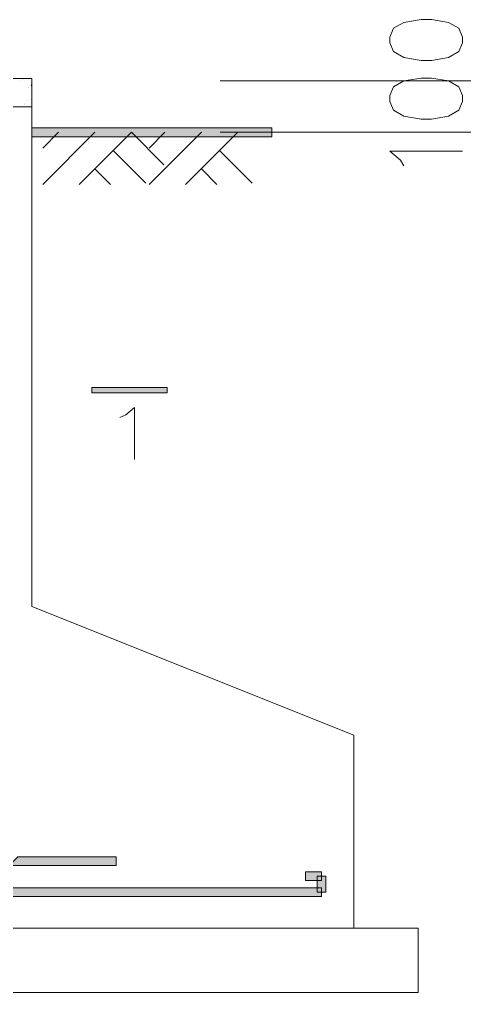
# Model space of a CAD drawing. Header units: millimetres. Extents: x 0 to 586, y 0 to 414.
# Drawn here: x 336.88 to 359.6, y 310.43 to 360.12 of the extents above; entities that cross this region are included whole.
import ezdxf

# ---------------------------------------------------------------- set-up
doc = ezdxf.new("R2010")
doc.units = ezdxf.units.MM

msp = doc.modelspace()

# ---------------------------------------------------------------- hatches: boundary and pattern name
h = msp.add_hatch(color=0)
h.dxf.hatch_style = 2
h.paths.add_polyline_path([(336.931, 356.991003), (336.917947, 357.004056), (336.931, 357.017108), (336.944053, 357.004056)])
h = msp.add_hatch(color=0)
h.dxf.hatch_style = 2
h.paths.add_polyline_path([(337.036833, 357.093308), (337.023781, 357.106361), (337.036833, 357.119414), (337.049886, 357.106361)])
h = msp.add_hatch(color=0)
h.dxf.hatch_style = 2
h.paths.add_polyline_path([(337.036833, 357.093308), (337.023781, 357.106361), (337.036833, 357.119414), (337.049886, 357.106361)])
h = msp.add_hatch(color=0)
h.dxf.hatch_style = 2
h.paths.add_polyline_path([(337.086222, 357.065086), (337.073169, 357.078139), (337.086222, 357.091192), (337.099275, 357.078139)])
h = msp.add_hatch(color=0)
h.dxf.hatch_style = 2
h.paths.add_polyline_path([(337.125028, 357.093308), (337.111975, 357.106361), (337.125028, 357.119414), (337.138081, 357.106361)])
h = msp.add_hatch(color=0)
h.dxf.hatch_style = 2
h.paths.add_polyline_path([(337.125028, 357.093308), (337.111975, 357.106361), (337.125028, 357.119414), (337.138081, 357.106361)])
h = msp.add_hatch(color=0)
h.dxf.hatch_style = 2
h.paths.add_polyline_path([(337.516611, 357.065086), (337.503558, 357.078139), (337.516611, 357.091192), (337.529664, 357.078139)])
h = msp.add_hatch(color=0)
h.dxf.hatch_style = 2
h.paths.add_polyline_path([(337.333167, 356.617058), (337.320114, 356.630111), (337.333167, 356.643164), (337.346219, 356.630111)])
h = msp.add_hatch(color=0)
h.dxf.hatch_style = 2
h.paths.add_polyline_path([(337.516611, 356.758169), (337.503558, 356.771222), (337.516611, 356.784275), (337.529664, 356.771222)])
h = msp.add_hatch(color=0)
h.dxf.hatch_style = 2
h.paths.add_polyline_path([(337.516611, 356.356003), (337.503558, 356.369056), (337.516611, 356.382108), (337.529664, 356.369056)])
h = msp.add_hatch(color=0)
h.dxf.hatch_style = 2
h.paths.add_polyline_path([(337.308472, 355.960892), (337.295419, 355.973944), (337.308472, 355.986997), (337.321525, 355.973944)])
h = msp.add_hatch(color=0)
h.dxf.hatch_style = 2
h.paths.add_polyline_path([(337.453111, 356.006753), (337.440058, 356.019806), (337.453111, 356.032858), (337.466164, 356.019806)])
h = msp.add_hatch(color=0)
h.dxf.hatch_style = 2
h.paths.add_polyline_path([(337.516611, 356.119642), (337.503558, 356.132694), (337.516611, 356.145747), (337.529664, 356.132694)])
h = msp.add_hatch(color=0)
h.dxf.hatch_style = 2
h.paths.add_polyline_path([(337.516611, 355.946781), (337.503558, 355.959833), (337.516611, 355.972886), (337.529664, 355.959833)])
h = msp.add_hatch(color=0)
h.dxf.hatch_style = 2
h.paths.add_polyline_path([(337.516611, 355.946781), (337.503558, 355.959833), (337.516611, 355.972886), (337.529664, 355.959833)])
h = msp.add_hatch(color=0)
h.dxf.hatch_style = 2
h.paths.add_polyline_path([(336.895722, 355.643392), (336.882669, 355.656444), (336.895722, 355.669497), (336.908775, 355.656444)])
h = msp.add_hatch(color=0)
h.dxf.hatch_style = 2
h.paths.add_polyline_path([(337.117972, 355.791558), (337.104919, 355.804611), (337.117972, 355.817664), (337.131025, 355.804611)])
h = msp.add_hatch(color=0)
h.dxf.hatch_style = 2
h.paths.add_polyline_path([(337.347278, 355.643392), (337.334225, 355.656444), (337.347278, 355.669497), (337.360331, 355.656444)])
h = msp.add_hatch(color=0)
h.dxf.hatch_style = 2
h.paths.add_polyline_path([(337.481333, 355.643392), (337.468281, 355.656444), (337.481333, 355.669497), (337.494386, 355.656444)])
h = msp.add_hatch(color=0)
h.dxf.hatch_style = 2
h.paths.add_polyline_path([(337.481333, 355.643392), (337.468281, 355.656444), (337.481333, 355.669497), (337.494386, 355.656444)])
h = msp.add_hatch(color=0)
h.dxf.hatch_style = 2
h.paths.add_polyline_path([(337.481333, 355.643392), (337.468281, 355.656444), (337.481333, 355.669497), (337.494386, 355.656444)])
h = msp.add_hatch(color=0)
h.dxf.hatch_style = 2
h.paths.add_polyline_path([(349.768583, 354.580472), (349.768583, 354.135972), (337.516611, 354.135972), (337.516611, 354.580472)])
h = msp.add_hatch(color=0)
h.dxf.hatch_style = 2
h.paths.add_polyline_path([(340.568139, 341.054972), (340.568139, 341.319556), (344.413417, 341.319556), (344.413417, 341.054972)])
h = msp.add_hatch(color=0)
h.dxf.hatch_style = 2
h.paths.add_polyline_path([(341.8205, 317.351833), (341.8205, 316.910861), (336.348917, 316.910861), (336.793417, 317.351833)])
h = msp.add_hatch(color=0)
h.dxf.hatch_style = 2
h.paths.add_polyline_path([(352.305056, 316.596889), (352.305056, 316.152389), (351.483083, 316.152389), (351.483083, 316.596889)])
h = msp.add_hatch(color=0)
h.dxf.hatch_style = 2
h.paths.add_polyline_path([(352.527306, 315.552667), (352.082806, 315.552667), (352.082806, 316.374639), (352.527306, 316.374639)])
h = msp.add_hatch(color=0)
h.dxf.hatch_style = 2
h.paths.add_polyline_path([(309.583667, 315.330417), (309.583667, 315.774917), (352.305056, 315.774917), (352.305056, 315.330417)])

# ---------------------------------------------------------------- linework, layer by layer
at = {"color": 0, "lineweight": 0}
for points in [[(355.794028, 358.926694), (355.970417, 358.478667), (356.499583, 358.178806), (357.378, 358.030639), (357.907167, 358.030639), (358.789111, 358.178806), (359.31475, 358.478667), (359.491139, 358.926694), (359.491139, 359.226556), (359.31475, 359.674583), (358.789111, 359.974444), (357.907167, 360.122611), (357.378, 360.122611), (356.499583, 359.974444), (355.970417, 359.674583), (355.794028, 359.226556)], [(355.794028, 355.935139), (355.970417, 355.483583), (356.499583, 355.18725), (357.378, 355.035556), (357.907167, 355.035556), (358.789111, 355.18725), (359.31475, 355.483583), (359.491139, 355.935139), (359.491139, 356.235), (359.31475, 356.683028), (358.789111, 356.982889), (357.907167, 357.131056), (357.378, 357.131056), (356.499583, 356.982889), (355.970417, 356.683028), (355.794028, 356.235)], [(349.768583, 354.580472), (349.768583, 354.135972), (337.516611, 354.135972), (337.516611, 354.580472)], [(340.568139, 341.054972), (340.568139, 341.319556), (344.413417, 341.319556), (344.413417, 341.054972)], [(341.8205, 317.351833), (341.8205, 316.910861), (336.348917, 316.910861), (336.793417, 317.351833)], [(352.305056, 316.596889), (352.305056, 316.152389), (351.483083, 316.152389), (351.483083, 316.596889)], [(352.527306, 315.552667), (352.082806, 315.552667), (352.082806, 316.374639), (352.527306, 316.374639)], [(309.583667, 315.330417), (309.583667, 315.774917), (352.305056, 315.774917), (352.305056, 315.330417)], [(304.651833, 310.426806), (357.233361, 310.426806), (357.233361, 313.711167), (304.651833, 313.711167)]]:
    msp.add_lwpolyline(points, close=True, dxfattribs=at)
for points in [[(324.372111, 357.106361), (337.516611, 357.106361)], [(337.516611, 330.143556), (337.516611, 357.106361)], [(347.129806, 356.982889), (362.824889, 356.982889)], [(337.474278, 356.753583), (337.516611, 356.795917)], [(337.474278, 356.753583), (337.516611, 356.746528)], [(337.516611, 355.656444), (324.372111, 355.656444)], [(338.063417, 351.69475), (340.726889, 354.358222)], [(338.063417, 353.557417), (338.864222, 354.358222)], [(339.929611, 351.69475), (342.589556, 354.358222)], [(342.589556, 354.358222), (344.254667, 352.693111)], [(343.499722, 351.69475), (346.163194, 354.358222)], [(343.499722, 353.557417), (344.297, 354.358222)], [(345.362389, 351.69475), (348.025861, 354.358222)], [(347.129806, 354.358222), (362.824889, 354.358222)], [(341.658222, 353.426889), (343.323333, 351.761778)], [(347.094528, 353.426889), (348.756111, 351.761778)], [(356.499583, 352.640194), (356.323194, 352.940056), (355.794028, 353.391611), (359.491139, 353.391611)], [(340.726889, 352.495556), (341.524167, 351.69475)], [(346.163194, 352.495556), (346.960472, 351.69475)], [(342.007472, 339.802611), (342.303806, 339.929611), (342.748306, 340.307083), (342.748306, 337.647139)], [(353.949, 323.571306), (337.516611, 330.143556)], [(353.949, 313.711167), (353.949, 323.571306)]]:
    msp.add_lwpolyline(points, dxfattribs=at)

doc.saveas('drawing.dxf')
